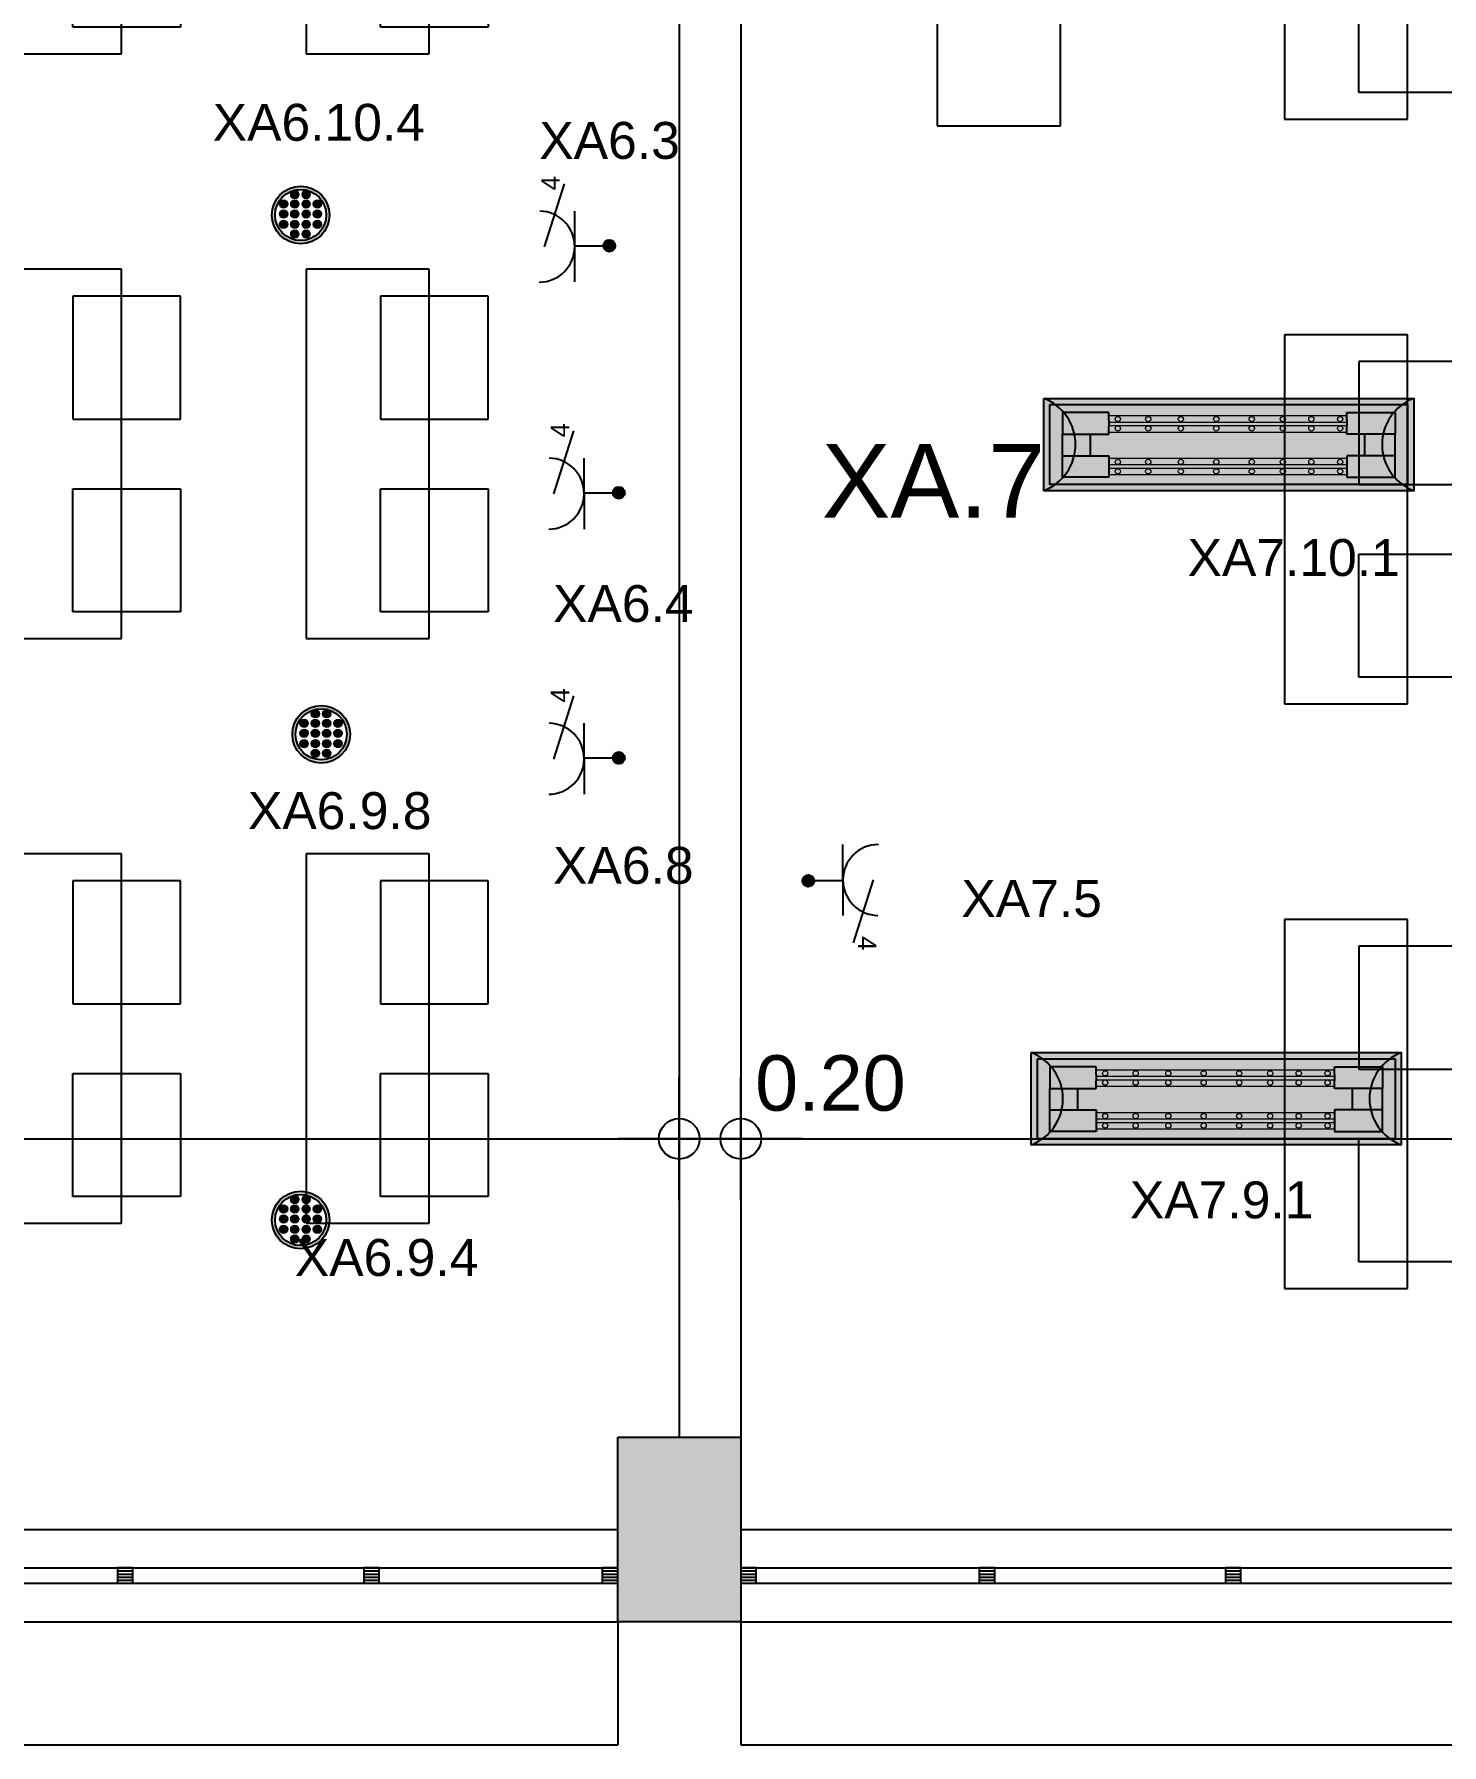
# Model space of a CAD drawing. Header units: metres. Extents: x 0 to 132, y -109 to 310.
# Drawn here: x 23.72 to 28.3, y 92.91 to 98.46 of the extents above; entities that cross this region are included whole.
import ezdxf

# ---------------------------------------------------------------- set-up
doc = ezdxf.new("R2010")
doc.units = ezdxf.units.M
doc.header["$LTSCALE"] = 0.036
doc.layers.get('0').update_dxf_attribs({"color": 252})
doc.layers.get('Defpoints').update_dxf_attribs({"color": 252})
for name, color, linetype in [('arxitektonika', 254, 'Continuous'), ('DIMBLK', 252, 'Continuous'), ('electext', 20, 'Continuous'), ('Epipla', 252, 'Continuous'), ('HLEK-SYMBOL', 3, 'Continuous'), ('HLEK_FL001_SYMBOLS', 230, 'Continuous'), ('mihanologika text', 20, 'Continuous'), ('Parathira', 252, 'Continuous')]:
    doc.layers.add(name, color=color, linetype=linetype)
doc.styles.get("Standard").update_dxf_attribs({"font": 'arial.ttf'})
doc.dimstyles.new('CADWDOT', dxfattribs={"dimscale": 0.1, "dimtxt": 1.8, "dimasz": 0.08, "dimexe": 2, "dimexo": 0, "dimgap": 0.09, "dimtad": 0, "dimrnd": 0.001, "dimzin": 0, "dimdsep": 46, "dimtxsty": 'Standard', "dimblk1": 'ARTDIM', "dimblk2": 'ARTDIM', "dimsah": 1, "dimcen": 0.09, "dimdle": 0.05, "dimse1": 1, "dimse2": 1, "dimadec": 0, "dimazin": 0, "dimtfac": 1, "dimtmove": 0, "dimatfit": 3, "dimldrblk": 'ARTDIM', "dimfxl": 2, "dimtvp": 0.9999, "dimtolj": 1, "dimtzin": 0, "dimarcsym": 0})

# ---------------------------------------------------------------- blocks, each defined once
blk = doc.blocks.new('A$C3D465094')
at = {"layer": 'Parathira'}
for p, q in [((0.175, 0), (0.175, -3.2)), ((0.225, 0), (0.175, 0)), ((0.175, 0), (0.175, -0.05)), ((0.185, 0), (0.185, -0.05)), ((0.195, 0), (0.195, -0.05)), ((0.205, 0), (0.205, -0.05)), ((0.215, 0), (0.215, -0.05)), ((0.225, 0), (0.225, -3.2)), ((0.225, -0.05), (0.225, 0)), ((0.175, -0.05), (0.225, -0.05)), ((0.225, -0.775), (0.175, -0.775)), ((0.175, -0.775), (0.175, -0.825)), ((0.185, -0.775), (0.185, -0.825)), ((0.195, -0.775), (0.195, -0.825)), ((0.205, -0.775), (0.205, -0.825)), ((0.215, -0.775), (0.215, -0.825)), ((0.225, -0.825), (0.225, -0.775)), ((0.175, -0.825), (0.225, -0.825)), ((0.225, -1.575), (0.175, -1.575)), ((0.175, -1.575), (0.175, -1.625)), ((0.185, -1.575), (0.185, -1.625)), ((0.195, -1.575), (0.195, -1.625)), ((0.205, -1.575), (0.205, -1.625)), ((0.215, -1.575), (0.215, -1.625)), ((0.225, -1.625), (0.225, -1.575)), ((0.175, -1.625), (0.225, -1.625)), ((0.225, -2.375), (0.175, -2.375)), ((0.175, -2.375), (0.175, -2.425)), ((0.185, -2.375), (0.185, -2.425)), ((0.195, -2.375), (0.195, -2.425)), ((0.205, -2.375), (0.205, -2.425)), ((0.215, -2.375), (0.215, -2.425)), ((0.225, -2.425), (0.225, -2.375)), ((0.175, -2.425), (0.225, -2.425)), ((0.225, -3.15), (0.175, -3.15)), ((0.175, -3.15), (0.175, -3.2)), ((0.185, -3.15), (0.185, -3.2)), ((0.195, -3.15), (0.195, -3.2)), ((0.205, -3.15), (0.205, -3.2)), ((0.215, -3.15), (0.215, -3.2)), ((0.225, -3.2), (0.225, -3.15)), ((0.175, -3.2), (0.225, -3.2))]:
    blk.add_line(p, q, dxfattribs=at)
blk = doc.blocks.new('ARTDIM')
at = {"layer": 'DIMBLK'}
for p, q in [((0, -24.9975), (0, 24.9975)), ((-24.9975, 0), (24.9975, 0))]:
    blk.add_line(p, q, dxfattribs=at)
blk.add_circle((0, 0), 8.25, dxfattribs=at)
blk = doc.blocks.new('*D483')
at = {"layer": 'arxitektonika', "color": 0, "lineweight": -2}
blk.add_line((18.8262, 94.8749), (25.8102, 94.8749), dxfattribs=at)
at = {"layer": 'Defpoints', "color": 0, "transparency": 16777216}
for p in [(18.8182, 96.8054), (25.8182, 96.8054), (25.8182, 94.8749)]:
    blk.add_point(p, dxfattribs=at)
at = {"layer": 'arxitektonika', "color": 0, "lineweight": -2, "xscale": 0.008, "yscale": 0.008, "zscale": 0.008, "rotation": 180}
blk.add_blockref('ARTDIM', (18.8182, 94.8749), dxfattribs=at)
at = {"layer": 'arxitektonika', "color": 0, "lineweight": -2, "xscale": 0.008, "yscale": 0.008, "zscale": 0.008}
blk.add_blockref('ARTDIM', (25.8182, 94.8749), dxfattribs=at)
at = {"layer": 'arxitektonika', "color": 0, "insert": (22.3182, 95.0549), "char_height": 0.18, "attachment_point": 5}
blk.add_mtext('\\A1;7.00', dxfattribs=at)
blk = doc.blocks.new('*D484')
at = {"layer": 'arxitektonika', "color": 0, "lineweight": -2}
for p, q in [((25.8262, 94.8749), (26.0102, 94.8749)), ((26.0182, 94.8749), (26.5927, 94.8749))]:
    blk.add_line(p, q, dxfattribs=at)
at = {"layer": 'Defpoints', "color": 0, "transparency": 16777216}
for p in [(25.8182, 97.1878), (26.0182, 97.1878), (26.0182, 94.8749)]:
    blk.add_point(p, dxfattribs=at)
at = {"layer": 'arxitektonika', "color": 0, "lineweight": -2, "xscale": 0.008, "yscale": 0.008, "zscale": 0.008, "rotation": 180}
blk.add_blockref('ARTDIM', (25.8182, 94.8749), dxfattribs=at)
at = {"layer": 'arxitektonika', "color": 0, "lineweight": -2, "xscale": 0.008, "yscale": 0.008, "zscale": 0.008}
blk.add_blockref('ARTDIM', (26.0182, 94.8749), dxfattribs=at)
at = {"layer": 'arxitektonika', "color": 0, "insert": (26.3095, 95.0549), "char_height": 0.18, "attachment_point": 5}
blk.add_mtext('\\A1;0.20', dxfattribs=at)
blk = doc.blocks.new('*D485')
at = {"layer": 'arxitektonika', "color": 0, "lineweight": -2}
blk.add_line((26.0262, 94.8749), (32.9602, 94.8749), dxfattribs=at)
at = {"layer": 'Defpoints', "color": 0, "transparency": 16777216}
for p in [(32.9682, 94.8749), (26.0182, 93.9054), (32.9682, 93.9054)]:
    blk.add_point(p, dxfattribs=at)
at = {"layer": 'arxitektonika', "color": 0, "lineweight": -2, "xscale": 0.008, "yscale": 0.008, "zscale": 0.008, "rotation": 180}
blk.add_blockref('ARTDIM', (26.0182, 94.8749), dxfattribs=at)
at = {"layer": 'arxitektonika', "color": 0, "lineweight": -2, "xscale": 0.008, "yscale": 0.008, "zscale": 0.008}
blk.add_blockref('ARTDIM', (32.9682, 94.8749), dxfattribs=at)
at = {"layer": 'arxitektonika', "color": 0, "insert": (29.4932, 95.0549), "char_height": 0.18, "attachment_point": 5}
blk.add_mtext('\\A1;6.95', dxfattribs=at)
blk = doc.blocks.new('A$C5883325D')
at = {"layer": 'Epipla'}
for p, q in [((1.1745, -1.3258), (0.7745, -1.3258)), ((0.7745, -1.3258), (0.7745, -2.5258)), ((1.1745, -2.5258), (1.1745, -1.3258)), ((1.9027, -1.3048), (1.9027, -2.5048)), ((2.3027, -1.3048), (1.9027, -1.3048)), ((2.3027, -2.5048), (2.3027, -1.3048)), ((2.9027, -1.3048), (2.9027, -2.5048)), ((3.3027, -1.3048), (2.9027, -1.3048)), ((3.3027, -2.5048), (3.3027, -1.3048)), ((3.9027, -1.3048), (3.9027, -2.5048)), ((4.3027, -1.3048), (3.9027, -1.3048)), ((4.3027, -2.5048), (4.3027, -1.3048)), ((4.9027, -1.3048), (4.9027, -2.5048)), ((5.3027, -1.3048), (4.9027, -1.3048)), ((5.3027, -2.5048), (5.3027, -1.3048)), ((6.3027, -1.3048), (5.9027, -1.3048)), ((5.9027, -1.3048), (5.9027, -2.5048)), ((6.3027, -2.5048), (6.3027, -1.3048)), ((2.144, -1.3918), (2.144, -1.7918)), ((2.494, -1.3918), (2.144, -1.3918)), ((2.494, -1.7918), (2.494, -1.3918)), ((3.144, -1.3918), (3.144, -1.7918)), ((3.494, -1.3918), (3.144, -1.3918)), ((3.494, -1.7918), (3.494, -1.3918)), ((4.144, -1.3918), (4.144, -1.7918)), ((4.494, -1.3918), (4.144, -1.3918)), ((4.494, -1.7918), (4.494, -1.3918)), ((5.144, -1.3918), (5.144, -1.7918)), ((5.494, -1.3918), (5.144, -1.3918)), ((5.494, -1.7918), (5.494, -1.3918)), ((6.494, -1.3918), (6.144, -1.3918)), ((6.144, -1.3918), (6.144, -1.7918)), ((6.494, -1.7918), (6.494, -1.3918)), ((0.9333, -1.6784), (0.5833, -1.6784)), ((0.5833, -1.6784), (0.5833, -2.0784)), ((0.9333, -2.0784), (0.9333, -1.6784)), ((2.144, -1.7918), (2.494, -1.7918)), ((3.144, -1.7918), (3.494, -1.7918)), ((4.144, -1.7918), (4.494, -1.7918)), ((5.144, -1.7918), (5.494, -1.7918)), ((6.144, -1.7918), (6.494, -1.7918)), ((2.144, -2.0179), (2.494, -2.0179)), ((2.144, -2.4179), (2.144, -2.0179)), ((2.494, -2.0179), (2.494, -2.4179)), ((3.144, -2.0179), (3.494, -2.0179)), ((3.144, -2.4179), (3.144, -2.0179)), ((3.494, -2.0179), (3.494, -2.4179)), ((4.144, -2.0179), (4.494, -2.0179)), ((4.144, -2.4179), (4.144, -2.0179)), ((4.494, -2.0179), (4.494, -2.4179)), ((5.144, -2.0179), (5.494, -2.0179)), ((5.144, -2.4179), (5.144, -2.0179)), ((5.494, -2.0179), (5.494, -2.4179)), ((6.144, -2.4179), (6.144, -2.0179)), ((6.144, -2.0179), (6.494, -2.0179)), ((6.494, -2.0179), (6.494, -2.4179)), ((0.5833, -2.0784), (0.9333, -2.0784)), ((2.494, -2.4179), (2.144, -2.4179)), ((3.494, -2.4179), (3.144, -2.4179)), ((4.494, -2.4179), (4.144, -2.4179)), ((5.494, -2.4179), (5.144, -2.4179)), ((6.494, -2.4179), (6.144, -2.4179)), ((0.7745, -2.5258), (1.1745, -2.5258)), ((1.9027, -2.5048), (2.3027, -2.5048)), ((2.9027, -2.5048), (3.3027, -2.5048)), ((3.9027, -2.5048), (4.3027, -2.5048)), ((4.9027, -2.5048), (5.3027, -2.5048)), ((5.9027, -2.5048), (6.3027, -2.5048)), ((2.3027, -3.2048), (1.9027, -3.2048)), ((1.9027, -3.2048), (1.9027, -4.4048)), ((2.3027, -4.4048), (2.3027, -3.2048)), ((3.3027, -3.2048), (2.9027, -3.2048)), ((2.9027, -3.2048), (2.9027, -4.4048)), ((3.3027, -4.4048), (3.3027, -3.2048)), ((4.3027, -3.2048), (3.9027, -3.2048)), ((3.9027, -3.2048), (3.9027, -4.4048)), ((4.3027, -4.4048), (4.3027, -3.2048)), ((5.3027, -3.2048), (4.9027, -3.2048)), ((4.9027, -3.2048), (4.9027, -4.4048)), ((5.3027, -4.4048), (5.3027, -3.2048)), ((5.9027, -3.2048), (5.9027, -4.4048)), ((6.3027, -3.2048), (5.9027, -3.2048)), ((6.3027, -4.4048), (6.3027, -3.2048)), ((2.494, -3.2918), (2.144, -3.2918)), ((2.144, -3.2918), (2.144, -3.6918)), ((2.494, -3.6918), (2.494, -3.2918)), ((3.494, -3.2918), (3.144, -3.2918)), ((3.144, -3.2918), (3.144, -3.6918)), ((3.494, -3.6918), (3.494, -3.2918)), ((4.494, -3.2918), (4.144, -3.2918)), ((4.144, -3.2918), (4.144, -3.6918)), ((4.494, -3.6918), (4.494, -3.2918)), ((5.494, -3.2918), (5.144, -3.2918)), ((5.144, -3.2918), (5.144, -3.6918)), ((5.494, -3.6918), (5.494, -3.2918)), ((6.144, -3.2918), (6.144, -3.6918)), ((6.494, -3.2918), (6.144, -3.2918)), ((6.494, -3.6918), (6.494, -3.2918)), ((2.144, -3.6918), (2.494, -3.6918)), ((3.144, -3.6918), (3.494, -3.6918)), ((4.144, -3.6918), (4.494, -3.6918)), ((5.144, -3.6918), (5.494, -3.6918)), ((6.144, -3.6918), (6.494, -3.6918)), ((2.144, -4.3179), (2.144, -3.9179)), ((2.144, -3.9179), (2.494, -3.9179)), ((2.494, -3.9179), (2.494, -4.3179)), ((3.144, -4.3179), (3.144, -3.9179)), ((3.144, -3.9179), (3.494, -3.9179)), ((3.494, -3.9179), (3.494, -4.3179)), ((4.144, -4.3179), (4.144, -3.9179)), ((4.144, -3.9179), (4.494, -3.9179)), ((4.494, -3.9179), (4.494, -4.3179)), ((5.144, -4.3179), (5.144, -3.9179)), ((5.144, -3.9179), (5.494, -3.9179)), ((5.494, -3.9179), (5.494, -4.3179)), ((6.144, -3.9179), (6.494, -3.9179)), ((6.144, -4.3179), (6.144, -3.9179)), ((6.494, -3.9179), (6.494, -4.3179)), ((2.494, -4.3179), (2.144, -4.3179)), ((3.494, -4.3179), (3.144, -4.3179)), ((4.494, -4.3179), (4.144, -4.3179)), ((5.494, -4.3179), (5.144, -4.3179)), ((6.494, -4.3179), (6.144, -4.3179)), ((1.9027, -4.4048), (2.3027, -4.4048)), ((2.9027, -4.4048), (3.3027, -4.4048)), ((3.9027, -4.4048), (4.3027, -4.4048)), ((4.9027, -4.4048), (5.3027, -4.4048)), ((5.9027, -4.4048), (6.3027, -4.4048)), ((2.3027, -5.1048), (1.9027, -5.1048)), ((1.9027, -5.1048), (1.9027, -6.3048)), ((2.3027, -6.3048), (2.3027, -5.1048)), ((3.3027, -5.1048), (2.9027, -5.1048)), ((2.9027, -5.1048), (2.9027, -6.3048)), ((3.3027, -6.3048), (3.3027, -5.1048)), ((4.3027, -5.1048), (3.9027, -5.1048)), ((3.9027, -5.1048), (3.9027, -6.3048)), ((4.3027, -6.3048), (4.3027, -5.1048)), ((5.3027, -5.1048), (4.9027, -5.1048)), ((4.9027, -5.1048), (4.9027, -6.3048)), ((5.3027, -6.3048), (5.3027, -5.1048)), ((5.9027, -5.1048), (5.9027, -6.3048)), ((6.3027, -5.1048), (5.9027, -5.1048)), ((6.3027, -6.3048), (6.3027, -5.1048)), ((2.494, -5.1918), (2.144, -5.1918)), ((2.144, -5.1918), (2.144, -5.5918)), ((2.494, -5.5918), (2.494, -5.1918)), ((3.494, -5.1918), (3.144, -5.1918)), ((3.144, -5.1918), (3.144, -5.5918)), ((3.494, -5.5918), (3.494, -5.1918)), ((4.494, -5.1918), (4.144, -5.1918)), ((4.144, -5.1918), (4.144, -5.5918)), ((4.494, -5.5918), (4.494, -5.1918)), ((5.494, -5.1918), (5.144, -5.1918)), ((5.144, -5.1918), (5.144, -5.5918)), ((5.494, -5.5918), (5.494, -5.1918)), ((6.144, -5.1918), (6.144, -5.5918)), ((6.494, -5.1918), (6.144, -5.1918)), ((6.494, -5.5918), (6.494, -5.1918)), ((2.144, -5.5918), (2.494, -5.5918)), ((3.144, -5.5918), (3.494, -5.5918)), ((4.144, -5.5918), (4.494, -5.5918)), ((5.144, -5.5918), (5.494, -5.5918)), ((6.144, -5.5918), (6.494, -5.5918)), ((2.144, -6.2179), (2.144, -5.8179)), ((2.144, -5.8179), (2.494, -5.8179)), ((2.494, -5.8179), (2.494, -6.2179)), ((3.144, -6.2179), (3.144, -5.8179)), ((3.144, -5.8179), (3.494, -5.8179)), ((3.494, -5.8179), (3.494, -6.2179)), ((4.144, -6.2179), (4.144, -5.8179)), ((4.144, -5.8179), (4.494, -5.8179)), ((4.494, -5.8179), (4.494, -6.2179)), ((5.144, -6.2179), (5.144, -5.8179)), ((5.144, -5.8179), (5.494, -5.8179)), ((5.494, -5.8179), (5.494, -6.2179)), ((6.144, -5.8179), (6.494, -5.8179)), ((6.144, -6.2179), (6.144, -5.8179)), ((6.494, -5.8179), (6.494, -6.2179)), ((2.494, -6.2179), (2.144, -6.2179)), ((3.494, -6.2179), (3.144, -6.2179)), ((4.494, -6.2179), (4.144, -6.2179)), ((5.494, -6.2179), (5.144, -6.2179)), ((6.494, -6.2179), (6.144, -6.2179)), ((1.9027, -6.3048), (2.3027, -6.3048)), ((2.9027, -6.3048), (3.3027, -6.3048)), ((3.9027, -6.3048), (4.3027, -6.3048)), ((4.9027, -6.3048), (5.3027, -6.3048)), ((5.9027, -6.3048), (6.3027, -6.3048))]:
    blk.add_line(p, q, dxfattribs=at)
blk = doc.blocks.new('gJ6_a14')
at = {"linetype": 'Continuous'}
for p, q in [((-0.1176, 0.1119), (0.113, 0.1119)), ((0, 0.1119), (0, 0))]:
    blk.add_line(p, q, dxfattribs=at)
blk.add_arc((-0.0023, 0.2279), 0.1153, 180, 358.9566, dxfattribs=at)
blk = doc.blocks.new('*X789')
at = {"color": 0}
for p, q in [((15.598, 2.587), (15.737, 2.727)), ((15.598, 2.622), (15.702, 2.727)), ((15.601, 2.607), (15.609, 2.616)), ((15.604, 2.646), (15.605, 2.647)), ((15.605, 2.559), (15.765, 2.719)), ((15.605, 2.577), (15.614, 2.585)), ((15.609, 2.652), (15.618, 2.66)), ((15.611, 2.547), (15.618, 2.554)), ((15.614, 2.621), (15.623, 2.63)), ((15.617, 2.536), (15.789, 2.707)), ((15.618, 2.59), (15.627, 2.599)), ((15.623, 2.665), (15.631, 2.674)), ((15.623, 2.559), (15.631, 2.568)), ((15.627, 2.634), (15.636, 2.643)), ((15.627, 2.528), (15.636, 2.537)), ((15.631, 2.603), (15.64, 2.612)), ((15.633, 2.516), (15.808, 2.691)), ((15.636, 2.678), (15.645, 2.687)), ((15.636, 2.572), (15.645, 2.581)), ((15.64, 2.647), (15.649, 2.656)), ((15.64, 2.541), (15.649, 2.55)), ((15.645, 2.616), (15.654, 2.625)), ((15.645, 2.51), (15.654, 2.519)), ((15.649, 2.691), (15.658, 2.7)), ((15.649, 2.585), (15.658, 2.594)), ((15.653, 2.501), (15.824, 2.672)), ((15.654, 2.66), (15.662, 2.669)), ((15.654, 2.554), (15.662, 2.563)), ((15.658, 2.63), (15.667, 2.638)), ((15.658, 2.523), (15.667, 2.532)), ((15.662, 2.705), (15.671, 2.714)), ((15.662, 2.599), (15.671, 2.607)), ((15.664, 2.494), (15.671, 2.501)), ((15.667, 2.674), (15.676, 2.683)), ((15.667, 2.568), (15.676, 2.577)), ((15.671, 2.643), (15.68, 2.652)), ((15.671, 2.537), (15.68, 2.546)), ((15.676, 2.718), (15.678, 2.721)), ((15.676, 2.489), (15.836, 2.648)), ((15.676, 2.612), (15.685, 2.621)), ((15.676, 2.506), (15.685, 2.515)), ((15.68, 2.687), (15.689, 2.696)), ((15.68, 2.581), (15.689, 2.59)), ((15.685, 2.656), (15.693, 2.665)), ((15.685, 2.55), (15.693, 2.559)), ((15.689, 2.625), (15.698, 2.634)), ((15.689, 2.519), (15.698, 2.528)), ((15.693, 2.7), (15.702, 2.709)), ((15.693, 2.594), (15.702, 2.603)), ((15.693, 2.488), (15.702, 2.497)), ((15.698, 2.669), (15.707, 2.678)), ((15.698, 2.563), (15.707, 2.572)), ((15.702, 2.638), (15.711, 2.647)), ((15.702, 2.532), (15.711, 2.541)), ((15.705, 2.482), (15.843, 2.62)), ((15.707, 2.714), (15.715, 2.722)), ((15.707, 2.607), (15.715, 2.616)), ((15.707, 2.501), (15.715, 2.51)), ((15.711, 2.683), (15.72, 2.691)), ((15.711, 2.577), (15.72, 2.585)), ((15.715, 2.652), (15.724, 2.66)), ((15.715, 2.546), (15.724, 2.554)), ((15.72, 2.727), (15.721, 2.728)), ((15.72, 2.621), (15.729, 2.63)), ((15.72, 2.515), (15.729, 2.523)), ((15.724, 2.696), (15.733, 2.705)), ((15.724, 2.59), (15.733, 2.599)), ((15.729, 2.665), (15.738, 2.674)), ((15.729, 2.559), (15.738, 2.568)), ((15.733, 2.634), (15.742, 2.643)), ((15.733, 2.528), (15.742, 2.537)), ((15.738, 2.709), (15.746, 2.718)), ((15.738, 2.603), (15.746, 2.612)), ((15.738, 2.497), (15.746, 2.506)), ((15.741, 2.482), (15.842, 2.584)), ((15.742, 2.678), (15.751, 2.687)), ((15.742, 2.572), (15.751, 2.581)), ((15.746, 2.647), (15.755, 2.656)), ((15.746, 2.541), (15.755, 2.55)), ((15.751, 2.722), (15.752, 2.724)), ((15.751, 2.616), (15.76, 2.625)), ((15.751, 2.51), (15.76, 2.519)), ((15.755, 2.691), (15.764, 2.7)), ((15.755, 2.585), (15.764, 2.594)), ((15.76, 2.66), (15.768, 2.669)), ((15.76, 2.554), (15.768, 2.563)), ((15.764, 2.63), (15.773, 2.638)), ((15.764, 2.523), (15.773, 2.532)), ((15.768, 2.705), (15.777, 2.714)), ((15.768, 2.599), (15.777, 2.607)), ((15.768, 2.493), (15.777, 2.501)), ((15.773, 2.674), (15.782, 2.683)), ((15.773, 2.568), (15.782, 2.577)), ((15.777, 2.643), (15.786, 2.652)), ((15.777, 2.537), (15.786, 2.546)), ((15.782, 2.612), (15.791, 2.621)), ((15.782, 2.506), (15.791, 2.515)), ((15.786, 2.687), (15.795, 2.696)), ((15.786, 2.581), (15.795, 2.59)), ((15.791, 2.656), (15.799, 2.665)), ((15.791, 2.55), (15.799, 2.559)), ((15.795, 2.625), (15.804, 2.634)), ((15.795, 2.519), (15.804, 2.528)), ((15.799, 2.594), (15.808, 2.603)), ((15.804, 2.669), (15.813, 2.678)), ((15.804, 2.563), (15.813, 2.572)), ((15.808, 2.638), (15.817, 2.647)), ((15.808, 2.532), (15.817, 2.541)), ((15.813, 2.607), (15.822, 2.616)), ((15.817, 2.577), (15.826, 2.585)), ((15.822, 2.652), (15.83, 2.66)), ((15.822, 2.546), (15.83, 2.554)), ((15.826, 2.621), (15.835, 2.63)), ((15.83, 2.59), (15.839, 2.599)), ((15.835, 2.559), (15.835, 2.56)), ((15.839, 2.634), (15.84, 2.635)), ((15.844, 2.603), (15.844, 2.603)), ((15.724, 2.484), (15.733, 2.493))]:
    blk.add_line(p, q, dxfattribs=at)
blk = doc.blocks.new('GJ6_A78')
at = {"layer": 'HLEK-SYMBOL', "color": 0, "linetype": 'Continuous'}
blk.add_circle((0, 0), 0.0989, dxfattribs=at)
at = {"layer": 'HLEK-SYMBOL', "color": 0, "xscale": 0.8, "yscale": 0.8, "zscale": 0.8}
blk.add_blockref('*X789', (-12.576, -2.084), dxfattribs=at)
blk = doc.blocks.new('priza')
at = {"layer": 'HLEK_FL001_SYMBOLS', "rotation": 180}
blk.add_blockref('gJ6_a14', (87.4, -100.4952), dxfattribs=at)
at = {"layer": 'HLEK_FL001_SYMBOLS', "xscale": 0.1951472641207488, "yscale": 0.1951472641207488, "zscale": 0.1951472641207488}
blk.add_blockref('GJ6_A78', (87.4, -100.4953), dxfattribs=at)
blk = doc.blocks.new('priza tetrapli')
at = {"layer": 'HLEK_FL001_SYMBOLS', "ltscale": 5}
blk.add_line((444.1264, -18.901), (444.3314, -18.9664), dxfattribs=at)
at = {"layer": 'HLEK_FL001_SYMBOLS', "rotation": 180}
blk.add_blockref('priza', (531.5297, -119.6074), dxfattribs=at)
at = {"layer": 'HLEK_FL001_SYMBOLS', "ltscale": 5}
blk.add_text('4', height=0.06, dxfattribs=at).set_placement((444.3099, -18.9515))
blk = doc.blocks.new('led downlight 26W xoneyto 18cm')
at = {"layer": 'HLEK_FL001_SYMBOLS'}
h = blk.add_hatch(color=256, dxfattribs=at)
h.paths.add_polyline_path([(45.0105, 62.6523, 1), (45.1976, 62.6523, 1)])
h.paths.add_polyline_path([(45.1872, 62.6523, 1), (45.0209, 62.6523, 1)], flags=16)
at = {"layer": 'HLEK_FL001_SYMBOLS', "linetype": 'Continuous', "lineweight": 0}
h = blk.add_hatch(color=11, dxfattribs=at)
h.dxf.hatch_style = 1
h.paths.add_polyline_path([(45.0985, 62.7188, 1), (45.0716, 62.7188, 1)])
h = blk.add_hatch(color=11, dxfattribs=at)
h.dxf.hatch_style = 1
h.paths.add_polyline_path([(45.1355, 62.7188, 1), (45.1087, 62.7188, 1)])
h = blk.add_hatch(color=11, dxfattribs=at)
h.dxf.hatch_style = 1
h.paths.add_polyline_path([(45.062, 62.688, 1), (45.0351, 62.688, 1)])
h = blk.add_hatch(color=11, dxfattribs=at)
h.dxf.hatch_style = 1
h.paths.add_polyline_path([(45.062, 62.6556, 1), (45.0351, 62.6556, 1)])
h = blk.add_hatch(color=11, dxfattribs=at)
h.dxf.hatch_style = 1
h.paths.add_polyline_path([(45.0985, 62.688, 1), (45.0716, 62.688, 1)])
h = blk.add_hatch(color=11, dxfattribs=at)
h.dxf.hatch_style = 1
h.paths.add_polyline_path([(45.0985, 62.6556, 1), (45.0716, 62.6556, 1)])
h = blk.add_hatch(color=11, dxfattribs=at)
h.dxf.hatch_style = 1
h.paths.add_polyline_path([(45.1355, 62.688, 1), (45.1087, 62.688, 1)])
h = blk.add_hatch(color=11, dxfattribs=at)
h.dxf.hatch_style = 1
h.paths.add_polyline_path([(45.1355, 62.6556, 1), (45.1087, 62.6556, 1)])
h = blk.add_hatch(color=11, dxfattribs=at)
h.dxf.hatch_style = 1
h.paths.add_polyline_path([(45.172, 62.688, 1), (45.1452, 62.688, 1)])
h = blk.add_hatch(color=11, dxfattribs=at)
h.dxf.hatch_style = 1
h.paths.add_polyline_path([(45.172, 62.6556, 1), (45.1452, 62.6556, 1)])
h = blk.add_hatch(color=11, dxfattribs=at)
h.dxf.hatch_style = 1
h.paths.add_polyline_path([(45.062, 62.6219, 1), (45.0351, 62.6219, 1)])
h = blk.add_hatch(color=11, dxfattribs=at)
h.dxf.hatch_style = 1
h.paths.add_polyline_path([(45.0985, 62.6219, 1), (45.0716, 62.6219, 1)])
h = blk.add_hatch(color=11, dxfattribs=at)
h.dxf.hatch_style = 1
h.paths.add_polyline_path([(45.0985, 62.5906, 1), (45.0716, 62.5906, 1)])
h = blk.add_hatch(color=11, dxfattribs=at)
h.dxf.hatch_style = 1
h.paths.add_polyline_path([(45.1355, 62.6219, 1), (45.1087, 62.6219, 1)])
h = blk.add_hatch(color=11, dxfattribs=at)
h.dxf.hatch_style = 1
h.paths.add_polyline_path([(45.1355, 62.5906, 1), (45.1087, 62.5906, 1)])
h = blk.add_hatch(color=11, dxfattribs=at)
h.dxf.hatch_style = 1
h.paths.add_polyline_path([(45.172, 62.6219, 1), (45.1452, 62.6219, 1)])
at = {"layer": 'HLEK_FL001_SYMBOLS'}
for radius in [0.0936, 0.0831]:
    blk.add_circle((45.1041, 62.6523), radius, dxfattribs=at)
at = {"layer": 'HLEK_FL001_SYMBOLS', "linetype": 'Continuous', "lineweight": 0}
for centre in [(45.0851, 62.7188), (45.1221, 62.7188), (45.0486, 62.688), (45.0486, 62.6556), (45.0851, 62.688), (45.0851, 62.6556), (45.1221, 62.688), (45.1221, 62.6556), (45.1586, 62.688), (45.1586, 62.6556), (45.0486, 62.6219), (45.0851, 62.6219), (45.0851, 62.5906), (45.1221, 62.6219), (45.1221, 62.5906), (45.1586, 62.6219)]:
    blk.add_circle(centre, 0.0134, dxfattribs=at)
blk = doc.blocks.new('led 2x32W 1200x300mm aplo')
at = {"layer": 'HLEK_FL001_SYMBOLS', "linetype": 'Continuous', "lineweight": 0}
h = blk.add_hatch(color=256, dxfattribs=at)
h.dxf.hatch_style = 1
h.paths.add_polyline_path([(45.0962, 61.906), (45.0962, 61.606), (46.2983, 61.606), (46.2983, 61.906)])
h.paths.add_polyline_path([(46.2783, 61.886), (46.2783, 61.626), (45.1162, 61.626), (45.1162, 61.886)], flags=16)
h = blk.add_hatch(color=21, dxfattribs=at)
h.dxf.hatch_style = 1
h.paths.add_polyline_path([(45.1162, 61.626), (46.2783, 61.626), (46.2783, 61.886), (45.1162, 61.886)])
at = {"layer": 'HLEK_FL001_SYMBOLS'}
for p, q in [((45.3071, 61.8596), (45.1571, 61.8596)), ((45.1571, 61.8596), (45.1571, 61.7896)), ((45.3071, 61.8346), (45.3071, 61.8596)), ((45.3071, 61.8346), (45.3071, 61.8146)), ((46.0811, 61.8596), (46.2374, 61.8596)), ((46.0811, 61.8346), (46.0811, 61.8596)), ((46.0811, 61.8346), (46.0811, 61.8146)), ((46.2374, 61.8596), (46.2374, 61.7896)), ((45.1571, 61.7896), (45.3071, 61.7896)), ((45.1571, 61.7196), (45.1571, 61.7896)), ((45.2471, 61.7896), (45.2471, 61.7196)), ((45.3071, 61.7896), (45.3071, 61.8146)), ((46.0811, 61.7896), (46.0811, 61.8146)), ((46.2374, 61.7896), (46.0811, 61.7896)), ((46.1387, 61.7896), (46.1387, 61.7196)), ((46.2374, 61.7196), (46.2374, 61.7896)), ((45.1571, 61.6496), (45.1571, 61.7196)), ((45.1571, 61.7196), (45.3071, 61.7196)), ((45.3071, 61.7196), (45.3071, 61.6946)), ((46.0811, 61.7196), (46.0811, 61.6946)), ((46.2374, 61.7196), (46.0811, 61.7196)), ((46.2374, 61.6496), (46.2374, 61.7196)), ((45.3071, 61.6946), (45.3071, 61.6746)), ((45.3071, 61.6746), (45.3071, 61.6496)), ((46.0811, 61.6946), (46.0811, 61.6746)), ((46.0811, 61.6746), (46.0811, 61.6496)), ((45.3071, 61.6496), (45.1571, 61.6496)), ((46.0811, 61.6496), (46.2374, 61.6496))]:
    blk.add_line(p, q, dxfattribs=at)
at = {"layer": 'HLEK_FL001_SYMBOLS', "linetype": 'Continuous', "lineweight": 0}
for p, q in [((45.307, 61.85), (46.0811, 61.85)), ((45.307, 61.8291), (46.0811, 61.8291)), ((45.307, 61.8176), (46.0811, 61.8176)), ((45.307, 61.7966), (46.0811, 61.7966)), ((45.307, 61.7115), (46.0811, 61.7115)), ((45.307, 61.6905), (46.0811, 61.6905)), ((45.307, 61.6791), (46.0811, 61.6791)), ((45.307, 61.6581), (46.0811, 61.6581))]:
    blk.add_line(p, q, dxfattribs=at)
at = {"layer": 'HLEK_FL001_SYMBOLS'}
for points in [[(45.0962, 61.906), (46.2983, 61.906), (46.2983, 61.606), (45.0962, 61.606)], [(45.1162, 61.886), (46.2783, 61.886), (46.2783, 61.626), (45.1162, 61.626)]]:
    blk.add_lwpolyline(points, close=True, dxfattribs=at)
at = {"layer": 'HLEK_FL001_SYMBOLS', "linetype": 'Continuous', "lineweight": 0}
for centre in [(45.3367, 61.8385), (45.4356, 61.8385), (45.5416, 61.8385), (45.6566, 61.8385), (45.7717, 61.8385), (45.8726, 61.8385), (45.9654, 61.8385), (46.0592, 61.8385), (45.3367, 61.8084), (45.4356, 61.8084), (45.5416, 61.8084), (45.6566, 61.8084), (45.7717, 61.8084), (45.8726, 61.8084), (45.9654, 61.8084), (46.0592, 61.8084), (45.3367, 61.6996), (45.4356, 61.6996), (45.5416, 61.6996), (45.6566, 61.6996), (45.7717, 61.6996), (45.8726, 61.6996), (45.9654, 61.6996), (46.0592, 61.6996), (45.3367, 61.6689), (45.4356, 61.6689), (45.5416, 61.6689), (45.6566, 61.6689), (45.7717, 61.6689), (45.8726, 61.6689), (45.9654, 61.6689), (46.0592, 61.6689)]:
    blk.add_circle(centre, 0.00855, dxfattribs=at)
at = {"layer": 'HLEK_FL001_SYMBOLS'}
for centre, start, end in [((45.0387, 61.756), 290.9764, 69.0236), ((46.3558, 61.756), 110.9764, 249.0236)]:
    blk.add_arc(centre, 0.1606, start, end, dxfattribs=at)

msp = doc.modelspace()

# ---------------------------------------------------------------- hatches: boundary and pattern name
at = {"layer": 'arxitektonika'}
msp.add_hatch(color=256, dxfattribs=at).paths.add_polyline_path([(25.6182, 93.3054), (26.0182, 93.3054), (26.0182, 93.9054), (25.6182, 93.9054)])

# ---------------------------------------------------------------- linework, layer by layer
for p, q in [((25.8182, 100.3054), (25.8182, 93.9054)), ((26.0182, 100.3054), (26.0182, 93.9054)), ((25.6182, 93.3054), (25.6182, 93.9054)), ((25.6182, 93.9054), (26.0182, 93.9054)), ((26.0182, 93.9054), (26.0182, 93.3054)), ((22.4182, 93.6054), (25.6182, 93.6054)), ((26.0182, 93.6054), (29.2182, 93.6054)), ((22.4182, 93.3054), (25.6182, 93.3054)), ((26.0182, 93.3054), (25.6182, 93.3054)), ((25.6182, 93.3054), (25.6182, 92.9054)), ((26.0182, 93.3054), (26.0182, 92.9054)), ((26.0182, 93.3054), (29.2182, 93.3054)), ((22.4182, 92.9054), (25.6182, 92.9054)), ((26.0182, 92.9054), (29.2182, 92.9054))]:
    msp.add_line(p, q, dxfattribs=at)

# ---------------------------------------------------------------- block references
for p in [(18.7034, 100.9054), (25.8822, 100.6928)]:
    msp.add_blockref('A$C5883325D', p, dxfattribs=at)
at = {"layer": 'arxitektonika', "rotation": 90}
for p in [(22.4182, 93.2554), (26.0182, 93.2554)]:
    msp.add_blockref('A$C3D465094', p, dxfattribs=at)
at = {"layer": 'HLEK_FL001_SYMBOLS', "linetype": 'Continuous', "lineweight": 0}
for name, p in [('led downlight 26W xoneyto 18cm', (-20.516, 35.2246)), ('led 2x32W 1200x300mm aplo', (-18.0934, 35.3751)), ('led downlight 26W xoneyto 18cm', (-20.4492, 33.5371)), ('led 2x32W 1200x300mm aplo', (-18.1343, 33.249)), ('led downlight 26W xoneyto 18cm', (-20.516, 31.9585))]:
    msp.add_blockref(name, p, dxfattribs=at)
at = {"layer": 'HLEK_FL001_SYMBOLS'}
for p, rotation in [((7.3785, -346.3904), 90.11604407424981), ((7.4092, -347.1932), 90.11604407424981), ((7.4092, -348.0548), 90.11604407424981), ((44.4502, 539.8806), 270.1160440742498)]:
    msp.add_blockref('priza tetrapli', p, dxfattribs=dict(at, rotation=rotation))

# ---------------------------------------------------------------- texts
at = {"layer": 'electext'}
msp.add_text('XA.7', height=0.24, dxfattribs=at).set_placement((26.2809, 96.8929))
at = {"layer": 'electext', "char_height": 0.12, "attachment_point": 1}
for s, width, insert in [('XA6.10.4', 0.303818, (24.3023, 98.2382)), ('XA7.10.1', 0.315003, (27.4699, 96.8238)), ('XA6.9.8', 0.430587, (24.4168, 96.0013)), ('XA7.9.1', 0.371315, (27.2824, 94.7363)), ('XA6.9.4', 0.330747, (24.5691, 94.5491))]:
    msp.add_mtext_dynamic_manual_height_columns(s, width=width, gutter_width=0.6, heights=[0], dxfattribs=dict(at, insert=insert))
at = {"layer": 'mihanologika text', "char_height": 0.12, "attachment_point": 1}
for s, width, insert in [('XA6.3', 0.757333, (25.3635, 98.1794)), ('XA6.4', 0.591234, (25.4082, 96.6742)), ('XA6.8', 0.298041, (25.4082, 95.8235)), ('XA7.5', 0.581098, (26.7348, 95.7158))]:
    msp.add_mtext_dynamic_manual_height_columns(s, width=width, gutter_width=0.6, heights=[0], dxfattribs=dict(at, insert=insert))

# ---------------------------------------------------------------- dimensions: what is measured, and where the dimension line sits
at = {"layer": 'arxitektonika'}
for base, p1, p2, picture, middle in [((26.0182, 94.8749), (25.8182, 97.1878), (26.0182, 97.1878), '*D484', (26.3095, 95.0549)), ((25.8182, 94.8749), (18.8182, 96.8054), (25.8182, 96.8054), '*D483', (22.3182, 95.0549)), ((32.9682, 94.8749), (26.0182, 93.9054), (32.9682, 93.9054), '*D485', (29.4932, 95.0549))]:
    dim = msp.add_linear_dim(base=base, p1=p1, p2=p2, dimstyle='CADWDOT', dxfattribs=at)
    dim.commit()
    dim.dimension.update_dxf_attribs({"geometry": picture, "text_midpoint": middle})

doc.saveas('drawing.dxf')
